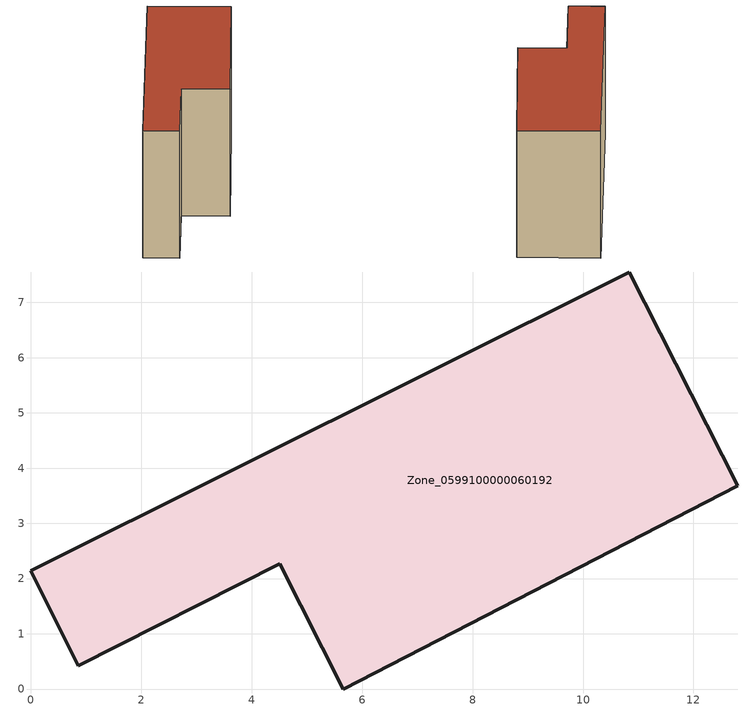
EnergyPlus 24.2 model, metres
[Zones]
Zone_0599100000060192
 floor ground (C_G): 4.51,2.27 0.86,0.42 0,2.14 10.84,7.55 12.8,3.68 5.66,0 z0
 wall outside (C_F): 10.84,7.55 0,2.14 0.86,0.42 4.51,2.27 5.66,0 12.8,3.68 10.84,7.55 z0:7.72
 roof outside (C_R): 5.66,0 12.8,3.68 10.84,7.55 0,2.14 0.86,0.42 4.51,2.27 z7.72
[BUILDING]
Pand.0599100000060192: North Axis=0; Terrain=City; Loads Convergence Tolerance Value=0.04; Temperature Convergence Tolerance Value=0.4; Solar Distribution=FullExterior; Maximum Number of Warmup Days=25; Minimum Number of Warmup Days=1
[Site:Location]
Rotterdam.The.Hague.AP_ZH_NLD Design_Conditions: Latitude=51.96; Longitude=4.45; Time Zone=1; Elevation=-4.5
[SITE:GROUNDTEMPERATURE:BUILDINGSURFACE]
18, 18, 18, 18, 18, 18, 18, 18, 18, 18, 18, 18
[MATERIAL] Thermal Absorptance=0.9; Solar Absorptance=0.7; Visible Absorptance=0.7
Name | Roughness | Thickness | Conductivity | Density | Specific Heat
G.TI.1946 | MediumSmooth | 0.15 | 1 | 540 | 1210
F.TI.1946 | Rough | 0.3 | 0.857143 | 1920 | 840
R.TI.1946 | MediumRough | 0.2 | 0.1 | 1500 | 1000
[CONSTRUCTION]
C_G: G.TI.1946
C_F: F.TI.1946
C_R: R.TI.1946
[ZONE]
Zone_0599100000060192: Type=1; Multiplier=1; Ceiling Height=Autocalculate; Volume=Autocalculate; Floor Area=autocalculate; Part of Total Floor Area=Yes
[ZONEINFILTRATION:DESIGNFLOWRATE]
Infil_Zone_0599100000060192: Zone or ZoneList or Space or SpaceList=Zone_0599100000060192; Schedule=AlwaysOn; Design Flow Rate Calculation Method=Flow/Area; Flow Rate per Floor Area=0.003; Constant Term Coefficient=1; Temperature Term Coefficient=0; Velocity Term Coefficient=0; Velocity Squared Term Coefficient=0
[HVACTEMPLATE:ZONE:IDEALLOADSAIRSYSTEM]
Zone_0599100000060192: Maximum Heating Supply Air Temperature=50; Minimum Cooling Supply Air Temperature=13; Maximum Heating Supply Air Humidity Ratio=0.0156; Minimum Cooling Supply Air Humidity Ratio=0.0077; Heating Limit=NoLimit; Cooling Limit=NoLimit; Dehumidification Control Type=ConstantSensibleHeatRatio; Cooling Sensible Heat Ratio=0.7; Dehumidification Setpoint=60; Humidification Control Type=None; Humidification Setpoint=30; Outdoor Air Method=None; Outdoor Air Flow Rate per Person=0.00944; Outdoor Air Flow Rate per Zone Floor Area=0; Outdoor Air Flow Rate per Zone=0; Demand Controlled Ventilation Type=None; Outdoor Air Economizer Type=NoEconomizer; Heat Recovery Type=None; Sensible Heat Recovery Effectiveness=0.7; Latent Heat Recovery Effectiveness=0.65
[ZONECONTROL:THERMOSTAT]
ThermostatControl_Zone_0599100000060192: Zone or ZoneList=Zone_0599100000060192; Control Type Schedule=DualSetpointControlType; Control 1=Thermostat_Zone_0599100000060192; Temperature Difference Between Cutout And Setpoint=0
[THERMOSTATSETPOINT:DUALSETPOINT]
Thermostat_Zone_0599100000060192: Heating Setpoint Temperature Schedule=HeatingSetpoint_Zone_0599100000060192; Cooling Setpoint Temperature Schedule=CoolingSetpoint_Zone_0599100000060192
[SCHEDULE:COMPACT]
HeatingSetpoint_Zone_0599100000060192: Through: 12/31, For: AllDays, Until: 24:00, 21
CoolingSetpoint_Zone_0599100000060192: Through: 12/31, For: AllDays, Until: 24:00, 24
DualSetpointControlType: Through: 12/31, For: AllDays, Until: 24:00, 4
AlwaysOn: Through: 12/31, For: AllDays, Until: 24:00, 1
